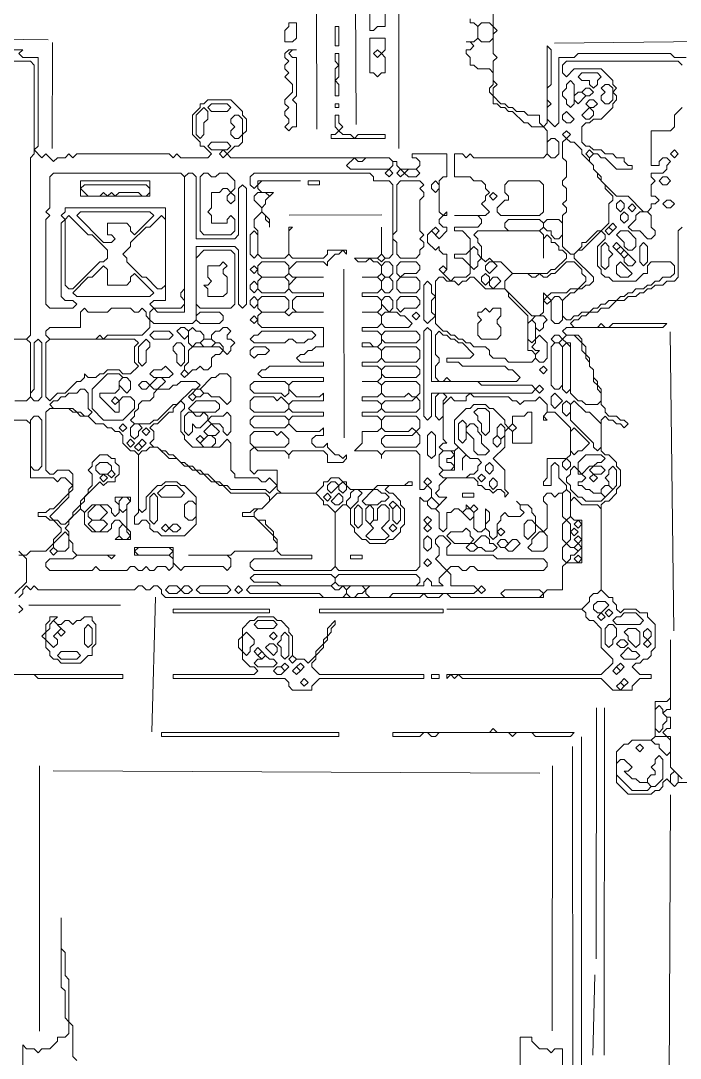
# Model space of a CAD drawing. Extents: x 10 to 1972, y 10 to 1392.
# Drawn here: x 878.5 to 1049.5, y 800.6 to 1069.5 of the extents above; entities that cross this region are included whole.
import ezdxf

# ---------------------------------------------------------------- set-up
doc = ezdxf.new("R2010")
doc.units = 0
for name, color, linetype, lineweight in [('TRACE_CURVE', 6, 'Continuous', 0), ('TRACE_STRAIGHT', 5, 'Continuous', 0), ('TRACE_TEXT_SYMBOL', 6, 'Continuous', 0)]:
    doc.layers.add(name, color=color, linetype=linetype, lineweight=lineweight)

msp = doc.modelspace()

# ---------------------------------------------------------------- linework, layer by layer
at = {"layer": 'TRACE_CURVE', "color": 6}
for points in [[(1051, 1060), (1048, 1060), (1047, 1061), (1023, 1061), (1022, 1060), (1018, 1060), (1018, 1043), (1017, 1042), (1015, 1044), (1015, 1047), (1016, 1048), (1015, 1049), (1015, 1052), (1016, 1053), (1016, 1062), (1015, 1063), (1015, 1043), (1014, 1042), (1013, 1043), (1013, 1045), (1010, 1045), (1009, 1046), (1007, 1046), (1006, 1047), (1005, 1047), (1004, 1048), (1003, 1048), (1001, 1050), (1001, 1052), (1002, 1053), (1001, 1054), (1001, 1059), (1002, 1060), (1001, 1061), (1001, 1066), (1002, 1067), (1001, 1068), (1001, 1072)], [(995, 1070), (995, 1069), (996, 1069), (997, 1068), (997, 1065), (996, 1064), (994, 1064)], [(994, 1064), (995, 1064), (996, 1063), (995, 1062), (994, 1062), (994, 1061), (995, 1060), (995, 1058), (996, 1058), (997, 1057), (1000, 1057), (1001, 1056), (1001, 1053), (1000, 1052), (1000, 1051), (1001, 1050), (1001, 1048), (1002, 1048), (1003, 1047), (1004, 1047), (1005, 1046), (1006, 1046), (1009, 1043), (1010, 1043), (1011, 1042), (1014, 1042), (1015, 1041), (1015, 1035), (1014, 1034), (996, 1034), (995, 1035), (994, 1034), (993, 1035), (991, 1035), (991, 1029), (995, 1029), (996, 1028), (998, 1028), (999, 1027), (999, 1026), (1000, 1025), (999, 1024), (999, 1023), (998, 1022), (1000, 1020), (999, 1019), (991, 1019), (997, 1019), (998, 1018), (998, 1017), (997, 1016), (991, 1016), (991, 1015), (993, 1015), (995, 1013), (995, 1010), (994, 1009), (991, 1009), (991, 1008), (993, 1008), (995, 1006), (995, 1004), (994, 1003), (991, 1003)], [(917, 1035), (893, 1035), (892, 1034), (891, 1035), (890, 1034), (888, 1034), (887, 1033), (885, 1035), (884, 1034), (882, 1036), (883, 1037), (883, 1060), (879, 1060), (878, 1061), (879, 1062), (855, 1062)], [(855, 1059), (881, 1059), (882, 1058), (882, 1035), (881, 1034), (881, 988), (880, 987), (868, 987)], [(1019, 1058), (1020, 1059), (1049, 1059), (1050, 1058)], [(1033, 1049), (1033, 1050), (1032, 1051), (1033, 1052), (1032, 1053), (1032, 1054), (1029, 1057), (1022, 1057), (1020, 1055), (1019, 1056), (1019, 1058)], [(991, 1003), (990, 1002), (988, 1004), (989, 1005), (989, 1009), (988, 1009), (987, 1010), (987, 1011), (986, 1010), (984, 1012), (984, 1014), (985, 1015), (987, 1013), (989, 1015), (989, 1016), (988, 1016), (987, 1017), (987, 1018), (988, 1019), (989, 1019), (989, 1020), (988, 1019), (987, 1020), (987, 1028), (988, 1029), (989, 1029), (989, 1035), (980, 1035), (980, 1034), (981, 1034), (982, 1033), (982, 1032), (981, 1031), (977, 1031), (976, 1032), (976, 1033), (975, 1033), (974, 1034), (933, 1034), (932, 1035), (934, 1037), (935, 1037), (936, 1038), (936, 1040), (937, 1041), (937, 1044), (936, 1045), (936, 1046), (933, 1049), (927, 1049), (926, 1048), (925, 1048), (925, 1047), (923, 1045), (923, 1040), (925, 1038), (925, 1037), (926, 1037), (928, 1035), (927, 1034), (920, 1034), (919, 1035), (918, 1034), (917, 1035)], [(1050, 1047), (1048, 1045), (1048, 1042), (1047, 1041), (1042, 1041), (1042, 1032), (1044, 1032), (1044, 1033), (1045, 1034), (1046, 1034), (1047, 1033), (1046, 1032), (1046, 1031), (1045, 1030), (1042, 1030), (1042, 1029), (1043, 1028), (1042, 1027), (1042, 1024), (1043, 1024), (1044, 1023), (1043, 1022), (1042, 1022), (1042, 1021), (1041, 1020), (1040, 1020), (1036, 1024), (1033, 1024), (1029, 1028), (1029, 1029), (1027, 1031), (1027, 1032), (1026, 1033), (1026, 1034), (1027, 1035), (1028, 1035), (1029, 1034), (1030, 1034), (1033, 1031), (1037, 1031), (1037, 1032), (1036, 1032), (1035, 1033), (1035, 1034), (1033, 1034), (1032, 1035), (1030, 1035), (1029, 1036), (1027, 1036), (1026, 1037), (1025, 1037), (1024, 1038), (1024, 1042), (1025, 1043), (1026, 1043), (1027, 1044), (1029, 1044), (1032, 1047), (1032, 1048), (1033, 1049)], [(938, 1029), (939, 1030), (969, 1030), (970, 1029), (970, 1028), (974, 1028), (975, 1027), (975, 1009), (974, 1008), (973, 1008), (972, 1009), (972, 1016), (972, 1009), (971, 1008), (965, 1008), (966, 1007), (968, 1007), (969, 1008), (970, 1007), (971, 1007), (972, 1006), (972, 1004), (971, 1003), (967, 1003), (971, 1003), (972, 1002), (972, 1000), (971, 999), (967, 999), (967, 998), (971, 998), (972, 997), (972, 995), (971, 994), (967, 994), (971, 994), (972, 993), (972, 991), (971, 990), (967, 990), (967, 989), (971, 989), (972, 988), (972, 986), (971, 985), (970, 985), (969, 986), (967, 986), (967, 985), (971, 985), (972, 984), (972, 982), (971, 981), (967, 981), (967, 980), (971, 980), (972, 979), (972, 977), (971, 976), (967, 976), (971, 976), (972, 975), (972, 973), (971, 972)], [(942, 1019), (942, 1018), (943, 1017), (943, 1016), (943, 1018), (941, 1020), (941, 1021), (942, 1022), (942, 1023), (944, 1025), (941, 1025), (940, 1026), (940, 1027), (941, 1028), (951, 1028), (940, 1028), (940, 1027), (939, 1026), (938, 1027), (938, 1029)], [(941, 977), (940, 978), (941, 979), (942, 979), (943, 980), (957, 980), (957, 981), (951, 981), (950, 982), (951, 983), (952, 983), (953, 984), (954, 984), (955, 985), (957, 985), (957, 990), (941, 990), (940, 991), (940, 993), (941, 994), (947, 994), (948, 993), (949, 994), (957, 994), (950, 994), (949, 995), (949, 997), (950, 998), (957, 998), (957, 999), (949, 999), (948, 1000), (948, 1001), (950, 1003), (957, 1003), (949, 1003), (948, 1004), (948, 1005), (950, 1007), (957, 1007), (958, 1006), (958, 1007), (960, 1009), (961, 1009), (962, 1010), (963, 1009), (963, 1010), (958, 1010), (958, 1009), (957, 1008), (949, 1008), (948, 1009), (948, 1015), (949, 1016), (948, 1016), (948, 1009), (947, 1008), (941, 1008), (940, 1009), (940, 1015), (939, 1016), (939, 1018), (941, 1020), (942, 1019)], [(1033, 997), (1035, 997), (1036, 998), (1038, 998), (1039, 999), (1040, 999), (1041, 1000), (1042, 1000), (1043, 1001), (1045, 1001), (1046, 1002), (1048, 1002), (1049, 1003), (1049, 1015), (1050, 1016)], [(1032, 919), (1032, 920), (1031, 920), (1029, 922), (1029, 944), (1030, 945), (1031, 945), (1033, 947), (1033, 948), (1034, 949), (1034, 953), (1033, 954), (1033, 955), (1031, 957), (1030, 957), (1029, 958), (1029, 966), (1030, 967), (1031, 966), (1032, 966), (1033, 965), (1034, 965), (1035, 964), (1036, 965), (1035, 966), (1034, 966), (1033, 967), (1031, 967), (1030, 968), (1030, 969), (1029, 970), (1029, 974), (1028, 975), (1028, 976), (1027, 977), (1027, 979), (1026, 980), (1026, 982), (1025, 983), (1025, 985), (1024, 986), (1024, 987), (1023, 988), (1020, 988), (1019, 989), (1020, 990), (1045, 990), (1046, 991), (1032, 991), (1031, 990), (1030, 990), (1029, 991), (1028, 990), (1022, 990), (1021, 991), (1022, 992), (1023, 992), (1024, 993), (1025, 993), (1026, 994), (1028, 994), (1029, 995), (1031, 995), (1033, 997)], [(852, 987), (880, 987), (881, 986), (881, 972), (880, 971), (877, 971)], [(970, 948), (964, 948), (963, 949), (963, 950), (962, 950), (961, 951), (959, 951), (958, 950), (957, 950), (957, 949), (955, 947), (946, 947), (945, 948), (945, 953), (940, 953), (939, 952), (938, 953), (938, 958), (939, 959), (940, 958), (947, 958), (948, 957), (948, 956), (948, 957), (949, 958), (957, 958), (958, 957), (958, 955), (962, 955), (963, 956), (963, 957), (962, 956), (961, 957), (960, 957), (958, 959), (958, 960), (957, 959), (955, 959), (954, 960), (954, 961), (955, 962), (957, 962), (957, 964), (956, 963), (950, 963), (948, 965), (948, 966), (949, 967), (957, 967), (957, 968), (949, 968), (948, 969), (948, 970), (949, 971), (957, 971), (957, 973), (956, 972), (950, 972), (948, 974), (948, 975), (949, 976), (957, 976), (957, 977), (941, 977)], [(971, 972), (967, 972), (967, 971), (971, 971), (972, 970), (972, 969), (971, 968), (967, 968), (967, 967), (971, 967), (972, 966), (972, 964), (971, 963), (967, 963), (967, 960), (965, 958), (971, 958), (972, 957), (972, 956), (972, 957), (973, 958), (981, 958), (982, 957), (982, 948), (983, 948), (984, 949), (985, 948), (985, 946), (984, 945), (983, 945), (982, 946), (982, 928), (981, 927), (961, 927), (960, 928), (960, 942), (962, 944), (963, 944), (964, 943), (964, 939), (965, 938), (965, 937), (967, 935), (968, 935), (969, 934), (973, 934), (974, 935), (975, 935), (977, 937), (977, 938), (978, 939), (978, 943), (977, 944), (977, 945), (975, 947), (974, 947), (973, 948), (974, 949), (980, 949), (980, 950), (979, 950), (978, 949), (971, 949), (970, 948)], [(995, 969), (994, 969), (991, 966), (991, 960), (992, 959), (991, 958), (988, 958), (987, 959), (988, 960), (989, 960), (988, 961), (988, 970), (990, 972), (991, 971), (994, 971), (994, 972)], [(994, 972), (995, 973), (996, 972), (1005, 972), (1006, 971), (1007, 971), (1008, 970), (1009, 971), (1012, 971), (1013, 972), (1015, 970), (1015, 968), (1014, 967), (1014, 966), (1015, 966), (1014, 967), (1015, 968), (1017, 968), (1021, 964), (1021, 957), (1020, 956), (1015, 956), (1015, 951), (1014, 950), (1014, 949), (1016, 949), (1016, 954), (1017, 955), (1018, 954), (1018, 951), (1020, 949), (1020, 948), (1019, 947), (1018, 947), (1017, 946), (1016, 947), (1015, 947), (1014, 946), (1014, 945), (1015, 944), (1015, 938), (1014, 937), (1012, 939), (1012, 941), (1011, 942), (1011, 943), (1010, 944), (1008, 944), (1007, 945), (1008, 944), (1008, 943), (1009, 942), (1008, 941), (1005, 941), (1004, 942), (1003, 941), (1003, 940), (1002, 939), (1002, 936), (1001, 935), (1000, 936), (1000, 937), (999, 938), (999, 939)], [(885, 968), (886, 969), (891, 969), (892, 968), (893, 968), (894, 967), (896, 967), (898, 965), (900, 965), (901, 964), (902, 964), (903, 963), (904, 963), (905, 962), (905, 960), (907, 958), (908, 958), (909, 957), (909, 942), (908, 941), (908, 939), (909, 939), (910, 940), (911, 940), (912, 939), (912, 938), (913, 937), (914, 937), (915, 936), (921, 936), (924, 939), (924, 946), (921, 949), (920, 949), (919, 950), (916, 950), (915, 949), (914, 949), (911, 946), (911, 943), (910, 942), (909, 943), (909, 957), (910, 958), (911, 958), (912, 959), (914, 959), (917, 956), (919, 956), (921, 954), (922, 954), (923, 953), (924, 953), (925, 952), (926, 952), (928, 950), (929, 950), (930, 949), (931, 949), (933, 947), (942, 947), (943, 946), (943, 945), (941, 943)], [(999, 939), (1000, 940), (1000, 942), (999, 943), (999, 938), (998, 937), (997, 937), (996, 938), (996, 942), (997, 943), (996, 944), (995, 943), (994, 944), (994, 943), (993, 942), (992, 943), (991, 943), (990, 942), (989, 942), (989, 938), (988, 937), (987, 938), (987, 942), (986, 943), (989, 946), (987, 946), (986, 947), (987, 948), (987, 949), (989, 951), (996, 951), (997, 950), (997, 949), (998, 949), (999, 948), (1000, 948), (1001, 947), (1002, 948), (1003, 948), (1004, 947), (1004, 946), (1005, 947), (1004, 948), (1004, 953), (1001, 956), (1004, 959), (1004, 963), (1005, 964), (1006, 963), (1006, 960), (1011, 960), (1011, 968), (1010, 968), (1009, 967), (1006, 967), (1006, 965), (1005, 964), (1004, 965), (1004, 966), (1001, 969), (1000, 969), (999, 970), (996, 970), (995, 969)], [(876, 966), (880, 966), (881, 965), (881, 951), (887, 951), (888, 950), (889, 951), (890, 951), (892, 949), (891, 948), (891, 947), (887, 943), (886, 943), (885, 942), (883, 942), (883, 941), (885, 941), (886, 940), (887, 940), (889, 938), (889, 937), (887, 935), (887, 934), (885, 932), (881, 932), (880, 931), (879, 931), (878, 932)], [(887, 952), (886, 952), (885, 953), (885, 968)], [(901, 937), (902, 938), (902, 939), (903, 940), (904, 940), (905, 939), (904, 938), (904, 936), (903, 935), (907, 935), (907, 937), (906, 938), (906, 944), (907, 945), (907, 946), (903, 946), (903, 945), (904, 944), (904, 942), (903, 941), (902, 942), (902, 943), (901, 944), (897, 944), (895, 942), (894, 943), (894, 944), (895, 945), (895, 946), (899, 950), (900, 949), (901, 950), (903, 950), (903, 951), (904, 952), (904, 954), (903, 955), (903, 956), (902, 956), (901, 957), (899, 957), (897, 955), (897, 954), (896, 953), (897, 952), (897, 949), (896, 948), (896, 947), (894, 945), (894, 944), (892, 942), (892, 941), (890, 939), (889, 939), (888, 940), (887, 940), (886, 941), (891, 946), (891, 947), (892, 948), (892, 952), (891, 953), (888, 953), (887, 952)], [(1014, 920), (1014, 921), (1015, 922), (1019, 922), (1019, 928), (1020, 929), (1024, 929), (1024, 940), (1022, 940), (1021, 941), (1021, 945), (1022, 946), (1024, 944), (1028, 944), (1029, 943), (1029, 922), (1028, 921), (1027, 921), (1026, 920), (1026, 919), (1024, 917), (989, 917), (1024, 917), (1025, 916), (1025, 915), (1026, 914), (1027, 914), (1029, 912), (1029, 907), (1032, 904), (1032, 903), (1029, 900), (989, 900), (989, 899), (990, 900), (991, 899), (992, 900), (993, 899), (1029, 899), (1032, 896), (1037, 896), (1037, 897), (1039, 899), (1042, 899), (1042, 900), (1039, 900), (1037, 902), (1038, 903), (1039, 903), (1040, 904), (1041, 904), (1042, 905), (1042, 906), (1043, 907), (1043, 913), (1041, 915), (1041, 916), (1039, 916), (1038, 917), (1035, 917), (1034, 916), (1033, 917), (1033, 918), (1032, 919)], [(941, 943), (939, 943), (938, 942), (936, 942), (936, 941), (939, 941), (944, 936), (944, 935), (945, 934), (945, 933), (944, 932), (934, 932), (933, 931), (922, 931), (932, 931), (933, 930), (933, 928), (932, 927), (931, 928), (921, 928), (920, 927), (918, 929), (918, 933), (908, 933), (908, 931), (917, 931), (918, 930), (918, 928), (917, 927), (916, 928), (914, 928), (913, 927), (912, 927), (911, 928), (910, 927), (909, 927), (908, 928), (907, 928), (906, 927), (899, 927), (898, 928), (897, 927), (886, 927), (885, 928), (885, 929), (886, 930), (892, 930), (893, 931), (901, 931), (902, 930), (903, 931), (893, 931), (892, 932), (892, 934), (891, 935), (891, 937), (890, 938), (891, 939), (891, 940), (894, 943), (895, 942), (895, 939), (897, 937), (901, 937)], [(878, 931), (879, 931), (880, 930), (880, 924), (877, 921)], [(878, 920), (879, 921), (879, 922), (880, 923), (881, 922), (882, 923), (883, 922), (908, 922), (909, 923), (910, 923), (911, 922), (912, 922), (913, 923), (914, 923), (915, 922), (915, 921), (916, 920), (982, 920), (983, 921), (984, 920), (987, 920), (988, 921), (989, 921), (990, 920), (1014, 920)], [(878, 916), (879, 917), (878, 918)], [(1050, 873), (1047, 876), (1047, 884), (1046, 884), (1045, 885), (1046, 886), (1047, 886), (1047, 889), (1046, 889), (1045, 890), (1046, 891), (1047, 891), (1047, 909), (1047, 894), (1046, 893), (1043, 893), (1043, 884), (1042, 883), (1037, 883), (1036, 882), (1035, 882), (1033, 880), (1033, 872), (1036, 869), (1042, 869), (1043, 870), (1044, 870), (1045, 871), (1045, 872), (1046, 873), (1048, 871), (1049, 872), (1059, 872)], [(870, 900), (882, 900), (883, 899), (905, 899), (905, 900), (876, 900)], [(889, 837), (889, 819), (890, 818), (890, 811), (891, 810), (891, 807), (890, 806), (888, 806), (888, 805), (886, 803), (884, 803), (883, 802), (882, 803), (880, 803), (879, 804), (879, 795)], [(893, 800), (892, 801), (892, 809), (891, 810), (891, 821), (890, 822), (890, 828), (889, 829), (889, 837)]]:
    msp.add_lwpolyline(points, dxfattribs=at)
for points in [[(997, 1068), (998, 1069), (1000, 1069), (1001, 1068), (1001, 1065), (1000, 1064), (998, 1064), (997, 1065)], [(1023, 1055), (1024, 1056), (1028, 1056), (1029, 1055), (1028, 1054), (1028, 1053), (1027, 1052), (1026, 1053), (1026, 1054), (1024, 1054)], [(1020, 1053), (1021, 1054), (1022, 1053), (1022, 1048), (1021, 1047), (1020, 1048), (1020, 1049), (1019, 1050), (1019, 1051), (1020, 1052)], [(1024, 1051), (1025, 1052), (1026, 1052), (1027, 1051), (1026, 1050), (1025, 1050)], [(1029, 1052), (1030, 1053), (1031, 1053), (1032, 1052), (1032, 1049), (1031, 1048), (1030, 1048), (1029, 1049), (1029, 1050), (1030, 1051)], [(1022, 1050), (1023, 1051), (1024, 1051), (1025, 1050), (1023, 1048), (1022, 1049)], [(1025, 1048), (1026, 1049), (1027, 1049), (1028, 1048), (1027, 1047), (1026, 1047)], [(926, 1047), (927, 1046), (927, 1044), (926, 1043), (926, 1040), (925, 1039), (924, 1040), (924, 1045)], [(927, 1047), (928, 1048), (932, 1048), (933, 1047), (932, 1046), (928, 1046)], [(1026, 1047), (1027, 1046), (1027, 1045), (1026, 1044), (1025, 1044), (1024, 1045)], [(933, 1044), (934, 1045), (935, 1045), (936, 1044), (936, 1040), (935, 1039), (934, 1039), (933, 1040), (933, 1041), (934, 1042), (933, 1043)], [(1019, 1045), (1020, 1046), (1022, 1044), (1021, 1043), (1020, 1043), (1019, 1044)], [(1019, 1040), (1020, 1041), (1021, 1040), (1020, 1039)], [(1015, 1038), (1016, 1039), (1017, 1039), (1018, 1038), (1018, 1035), (1017, 1034), (1016, 1034), (1015, 1035)], [(1019, 1038), (1020, 1039), (1021, 1038), (1022, 1038), (1024, 1036), (1024, 1035), (1027, 1032), (1027, 1031), (1028, 1030), (1028, 1029), (1030, 1027), (1030, 1026), (1032, 1024), (1032, 1023), (1031, 1022), (1031, 1017), (1029, 1015), (1028, 1015), (1025, 1012), (1024, 1012), (1024, 1011), (1022, 1009), (1021, 1009), (1019, 1011), (1019, 1019), (1020, 1020), (1020, 1021), (1019, 1022), (1020, 1023), (1020, 1026), (1019, 1027), (1019, 1028), (1020, 1029), (1020, 1033), (1019, 1034)], [(927, 1037), (928, 1038), (932, 1038), (933, 1037), (932, 1036), (928, 1036)], [(930, 1035), (931, 1036), (932, 1035), (931, 1034)], [(1025, 1035), (1026, 1036), (1027, 1035), (1026, 1034)], [(1047, 1035), (1048, 1036), (1049, 1035), (1048, 1034)], [(965, 1034), (966, 1033), (967, 1033), (968, 1034), (974, 1034), (975, 1033), (975, 1032), (974, 1031), (964, 1031), (963, 1032)], [(973, 1030), (974, 1031), (975, 1030), (974, 1029)], [(976, 1030), (977, 1031), (978, 1030), (977, 1029)], [(978, 1030), (979, 1031), (981, 1031), (982, 1030), (981, 1029), (979, 1029)], [(886, 1029), (887, 1030), (920, 1030), (921, 1029), (921, 1000), (920, 999), (920, 998), (921, 997), (921, 996), (920, 995), (913, 995), (912, 996), (913, 997), (916, 997), (916, 1021), (890, 1021), (890, 1020), (889, 1019), (890, 1018), (889, 1017), (889, 998), (890, 997), (892, 997), (893, 996), (892, 995), (886, 995), (885, 996), (885, 1018), (886, 1019), (885, 1020), (886, 1021)], [(921, 1029), (922, 1030), (923, 1030), (924, 1029), (924, 1013), (934, 1013), (935, 1014), (935, 1026), (936, 1027), (937, 1026), (937, 996), (936, 995), (935, 996), (935, 1010), (934, 1011), (924, 1011), (924, 992), (923, 991), (913, 991), (912, 992), (912, 994), (913, 995), (914, 994), (921, 994)], [(925, 1029), (926, 1030), (927, 1030), (928, 1029), (929, 1029), (930, 1030), (932, 1030), (934, 1028), (934, 1026), (933, 1025), (932, 1026), (931, 1026), (930, 1025), (928, 1025), (928, 1021), (927, 1020), (928, 1019), (928, 1017), (932, 1017), (932, 1018), (933, 1019), (934, 1018), (934, 1015), (933, 1014), (926, 1014), (925, 1015)], [(976, 1027), (977, 1028), (982, 1028), (983, 1027), (982, 1026), (983, 1025), (983, 1024), (982, 1023), (982, 1015), (983, 1014), (982, 1013), (983, 1012), (983, 1011), (982, 1010), (982, 1009), (981, 1008), (977, 1008), (976, 1009), (976, 1012), (975, 1013), (975, 1014), (976, 1015)], [(985, 1027), (986, 1028), (987, 1027), (987, 1026), (986, 1025), (985, 1026)], [(1004, 1027), (1005, 1028), (1013, 1028), (1014, 1027), (1014, 1020), (1013, 1019), (1003, 1019), (1002, 1020), (1002, 1021), (1004, 1023), (1005, 1023), (1005, 1024), (1004, 1025)], [(1044, 1028), (1045, 1029), (1046, 1029), (1047, 1028), (1046, 1027), (1045, 1027)], [(932, 1024), (933, 1025), (934, 1024), (934, 1023), (933, 1022), (932, 1023)], [(939, 1024), (940, 1025), (942, 1025), (943, 1024), (942, 1023), (942, 1022), (941, 1021), (939, 1023)], [(1000, 1024), (1001, 1025), (1002, 1024), (1001, 1023)], [(1033, 1022), (1034, 1023), (1035, 1022), (1035, 1021), (1034, 1020), (1033, 1021)], [(1036, 1021), (1037, 1022), (1038, 1021), (1037, 1020)], [(1045, 1022), (1046, 1023), (1047, 1023), (1048, 1022), (1047, 1021), (1046, 1021)], [(893, 1019), (894, 1020), (912, 1020), (913, 1019), (908, 1014), (907, 1015), (907, 1016), (906, 1017), (901, 1017), (901, 1014), (902, 1014), (903, 1013), (902, 1012), (900, 1012)], [(1034, 1019), (1035, 1020), (1036, 1019), (1036, 1018), (1035, 1017), (1034, 1018)], [(1038, 1019), (1039, 1020), (1041, 1020), (1042, 1019), (1042, 1016), (1043, 1015), (1043, 1014), (1042, 1013), (1041, 1013), (1039, 1015), (1037, 1015), (1036, 1016), (1038, 1018)], [(890, 1018), (891, 1019), (896, 1014), (897, 1014), (901, 1010), (901, 1008), (900, 1007), (899, 1007), (892, 1000), (891, 1000), (890, 1001)], [(915, 1019), (916, 1018), (916, 1001), (915, 1000), (914, 1000), (911, 1003), (910, 1003), (906, 1007), (906, 1008), (905, 1009), (907, 1011), (907, 1012), (911, 1016), (912, 1016)], [(1004, 1017), (1005, 1018), (1013, 1018), (1014, 1017), (1014, 1016), (1013, 1015), (1005, 1015), (1004, 1016)], [(1014, 1017), (1015, 1018), (1018, 1018), (1019, 1017), (1019, 1014), (1018, 1013), (1017, 1013), (1016, 1014), (1016, 1015), (1015, 1015), (1014, 1016)], [(1031, 1016), (1032, 1017), (1033, 1016), (1032, 1015)], [(938, 1014), (939, 1015), (940, 1014), (940, 1009), (939, 1008), (938, 1009)], [(985, 1015), (986, 1016), (987, 1015), (986, 1014)], [(996, 1014), (997, 1015), (1013, 1015), (1014, 1014), (1014, 1008), (1014, 1013), (1015, 1014), (1016, 1013), (1016, 1012), (1017, 1012), (1018, 1011), (1018, 1010), (1019, 1010), (1020, 1009), (1020, 1008), (1017, 1005), (1016, 1005), (1015, 1004), (1006, 1004), (1003, 1007), (1001, 1007), (1000, 1008), (999, 1007), (998, 1008), (998, 1011), (997, 1012), (997, 1013)], [(1029, 1015), (1030, 1014), (1030, 1013), (1028, 1011), (1028, 1006), (1029, 1005), (1029, 1004), (1030, 1003), (1031, 1003), (1032, 1002), (1038, 1002), (1040, 1004), (1041, 1004), (1041, 1006), (1042, 1007), (1047, 1007), (1048, 1006), (1048, 1004), (1047, 1003), (1045, 1003), (1044, 1002), (1043, 1002), (1042, 1001), (1041, 1001), (1040, 1000), (1038, 1000), (1037, 999), (1036, 999), (1035, 998), (1034, 998), (1033, 997), (1031, 997), (1030, 996), (1029, 996), (1028, 995), (1027, 995), (1026, 994), (1024, 994), (1023, 993), (1022, 993), (1021, 992), (1020, 992), (1019, 993), (1019, 997), (1021, 999), (1022, 999), (1023, 1000), (1024, 1000), (1025, 1001), (1026, 1001), (1027, 1002), (1027, 1003), (1022, 1008), (1022, 1009), (1023, 1010), (1024, 1010)], [(1030, 1015), (1031, 1016), (1032, 1015), (1031, 1014)], [(1033, 1014), (1034, 1015), (1036, 1015), (1038, 1013), (1038, 1011), (1037, 1010), (1036, 1010), (1035, 1011), (1035, 1012)], [(1029, 1011), (1030, 1012), (1031, 1011), (1031, 1010), (1032, 1009), (1031, 1008), (1031, 1006), (1030, 1005), (1029, 1006)], [(1032, 1011), (1033, 1012), (1034, 1011), (1033, 1010)], [(1039, 1011), (1040, 1012), (1041, 1011), (1041, 1007), (1040, 1006), (1039, 1007)], [(926, 1010), (933, 1010), (934, 1009), (934, 996), (933, 995), (925, 995), (924, 996), (924, 1008)], [(971, 1008), (972, 1009), (973, 1008), (972, 1007)], [(995, 1010), (996, 1011), (997, 1010), (997, 1009), (998, 1008), (997, 1007), (997, 1006), (996, 1005), (995, 1006)], [(1033, 1010), (1034, 1011), (1035, 1010), (1034, 1009)], [(1034, 1009), (1035, 1010), (1036, 1009), (1035, 1008)], [(1035, 1008), (1036, 1009), (1038, 1007), (1037, 1006), (1036, 1006), (1035, 1007)], [(900, 1006), (901, 1005), (901, 1001), (906, 1001), (907, 1002), (907, 1003), (908, 1004), (913, 999), (912, 998), (893, 998), (892, 999), (896, 1003), (897, 1003)], [(938, 1005), (939, 1006), (940, 1005), (939, 1004)], [(940, 1006), (941, 1007), (947, 1007), (948, 1006), (948, 1004), (947, 1003), (941, 1003), (940, 1004)], [(972, 1006), (973, 1007), (974, 1007), (975, 1006), (975, 1004), (974, 1003), (973, 1003), (972, 1004)], [(976, 1006), (977, 1007), (981, 1007), (982, 1006), (982, 1005), (981, 1004), (978, 1004), (977, 1003), (976, 1004)], [(987, 1005), (988, 1006), (989, 1005), (988, 1004)], [(999, 1006), (1000, 1007), (1001, 1007), (1002, 1006), (1000, 1004), (999, 1005)], [(1020, 1007), (1022, 1007), (1024, 1005), (1024, 1004), (1025, 1003), (1025, 1002), (1023, 1000), (1021, 1000), (1020, 999), (1016, 999), (1015, 998), (1014, 999), (1014, 994), (1013, 993), (1011, 993), (1004, 1000), (1004, 1002), (1006, 1004), (1010, 1004), (1011, 1003), (1012, 1003), (1013, 1004), (1014, 1003), (1015, 1003), (1016, 1004), (1017, 1004)], [(1033, 1006), (1034, 1007), (1037, 1004), (1036, 1003), (1034, 1003), (1033, 1004)], [(998, 1003), (999, 1004), (1000, 1003), (1000, 1002), (999, 1001), (998, 1002)], [(938, 1001), (939, 1002), (940, 1001), (940, 1000), (939, 999), (938, 1000)], [(940, 1002), (941, 1003), (947, 1003), (948, 1002), (948, 1000), (947, 999), (941, 999), (940, 1000)], [(972, 1002), (973, 1003), (974, 1003), (975, 1002), (975, 1000), (974, 999), (973, 999), (972, 1000)], [(976, 1002), (977, 1003), (981, 1003), (982, 1002), (982, 1000), (981, 999), (977, 999), (976, 1000)], [(983, 1001), (984, 1002), (985, 1001), (985, 999), (986, 998), (985, 997), (985, 994), (986, 993), (984, 991), (983, 992)], [(986, 1002), (987, 1003), (988, 1003), (989, 1002), (991, 1002), (992, 1001), (993, 1002), (994, 1002), (995, 1003), (996, 1003), (999, 1000), (1004, 1000), (1005, 999), (1005, 998), (1010, 993), (1010, 984), (1011, 984), (1012, 983), (1012, 982), (1011, 981), (1005, 981), (1004, 982), (1001, 982), (1000, 983), (1000, 984), (999, 985), (996, 985), (995, 986), (994, 986), (993, 987), (992, 987), (991, 988), (990, 988), (989, 989), (988, 989), (986, 991)], [(1000, 1002), (1001, 1003), (1002, 1003), (1003, 1002), (1001, 1000), (1000, 1001)], [(938, 997), (939, 998), (940, 997), (940, 996), (939, 995), (938, 996)], [(940, 997), (941, 998), (947, 998), (948, 997), (948, 995), (947, 994), (941, 994), (940, 995)], [(972, 997), (973, 998), (974, 998), (975, 997), (975, 995), (974, 994), (972, 996)], [(976, 997), (977, 998), (981, 998), (982, 997), (982, 996), (981, 995), (978, 995), (977, 994), (976, 995)], [(1014, 997), (1015, 998), (1016, 997), (1015, 996)], [(1016, 997), (1017, 998), (1018, 998), (1019, 997), (1019, 992), (1018, 991), (1017, 991), (1016, 992)], [(894, 994), (895, 995), (896, 994), (901, 994), (902, 995), (907, 995), (908, 994), (909, 994), (910, 995), (911, 994), (911, 993), (912, 992), (912, 990), (910, 988), (901, 988), (900, 987), (899, 988), (898, 987), (886, 987), (885, 988), (885, 989), (886, 990), (894, 990)], [(924, 993), (925, 994), (930, 994), (931, 993), (931, 992), (930, 991), (925, 991), (924, 992)], [(938, 992), (939, 993), (940, 992), (939, 991)], [(972, 993), (973, 994), (976, 994), (977, 993), (978, 993), (980, 991), (979, 990), (973, 990), (972, 991)], [(980, 993), (981, 994), (982, 993), (981, 992)], [(1011, 992), (1012, 993), (1014, 993), (1015, 992), (1014, 991), (1014, 990), (1013, 989), (1012, 990), (1012, 991)], [(919, 989), (920, 990), (921, 990), (922, 989), (922, 988), (921, 987)], [(922, 989), (923, 990), (924, 989), (925, 989), (926, 988), (926, 987), (925, 986), (924, 986), (923, 985), (922, 986)], [(930, 989), (931, 990), (932, 990), (933, 989), (932, 988), (932, 987), (933, 987), (934, 986), (933, 985), (933, 984), (932, 983), (931, 984), (931, 985), (930, 986), (929, 986), (928, 987), (928, 988), (929, 989)], [(983, 989), (984, 990), (985, 989), (985, 976), (997, 976), (998, 975), (1011, 975), (1012, 974), (1011, 973), (985, 973), (985, 967), (984, 966), (983, 967)], [(1010, 991), (1011, 992), (1012, 991), (1012, 987), (1011, 986), (1010, 987)], [(912, 988), (913, 989), (917, 989), (918, 988), (917, 987), (913, 987)], [(940, 988), (941, 989), (954, 989), (955, 988), (954, 987), (953, 987), (952, 986), (950, 986), (949, 987), (948, 987), (947, 986), (939, 986), (938, 987), (939, 988)], [(972, 988), (973, 989), (981, 989), (982, 988), (982, 987), (981, 986), (973, 986), (972, 987)], [(986, 988), (987, 989), (988, 988), (989, 988), (990, 987), (991, 987), (992, 986), (993, 986), (996, 983), (995, 982), (989, 982), (989, 981), (992, 981), (993, 980), (1004, 980), (1005, 979), (1006, 979), (1008, 977), (1007, 976), (990, 976), (989, 977), (988, 976), (987, 976), (986, 977), (986, 980), (987, 981), (987, 982), (986, 983)], [(1012, 987), (1013, 988), (1015, 986), (1015, 982), (1014, 981), (1013, 981), (1012, 982), (1012, 983), (1013, 984), (1012, 984), (1011, 985), (1012, 986)], [(1016, 987), (1017, 988), (1018, 988), (1019, 987), (1018, 986), (1017, 986)], [(1019, 987), (1020, 988), (1022, 988), (1024, 986), (1024, 984), (1025, 983), (1025, 982), (1026, 981), (1026, 980), (1027, 979), (1027, 976), (1028, 975), (1028, 974), (1029, 973), (1029, 971), (1028, 970), (1025, 970), (1024, 971), (1023, 971), (1021, 973), (1021, 986), (1020, 986)], [(882, 986), (883, 987), (884, 986), (884, 972), (883, 971), (882, 971), (881, 972), (881, 973), (882, 974)], [(885, 986), (886, 987), (908, 987), (909, 986), (908, 985), (908, 981), (909, 980), (907, 978), (905, 978), (904, 979), (901, 979), (900, 978), (899, 978), (898, 977), (896, 977), (895, 978), (895, 977), (894, 976), (893, 976), (890, 973), (888, 973), (886, 971), (885, 972)], [(911, 987), (912, 986), (912, 985), (911, 984), (911, 981), (910, 980), (909, 981), (909, 985)], [(918, 985), (919, 986), (920, 986), (921, 985), (921, 981), (920, 980), (919, 981), (919, 983), (918, 984)], [(922, 984), (923, 985), (930, 985), (931, 984), (930, 983), (929, 983), (928, 982), (928, 980), (927, 979), (926, 979), (925, 980), (924, 979), (923, 979), (922, 978), (921, 979), (921, 980), (922, 981)], [(925, 986), (926, 987), (928, 987), (929, 986), (928, 985), (926, 985)], [(938, 984), (939, 985), (942, 985), (943, 984), (942, 983), (940, 983), (939, 982), (938, 983)], [(972, 984), (973, 985), (981, 985), (982, 984), (982, 982), (981, 981), (973, 981), (972, 982)], [(1016, 985), (1017, 986), (1018, 986), (1019, 985), (1019, 975), (1018, 974), (1017, 974), (1016, 975)], [(1019, 985), (1020, 986), (1021, 985), (1021, 974), (1020, 973), (1019, 974)], [(915, 979), (916, 980), (918, 978), (917, 977), (913, 977), (912, 978), (913, 979)], [(920, 978), (921, 979), (922, 978), (921, 977)], [(972, 979), (973, 980), (981, 980), (982, 979), (982, 978), (981, 977), (973, 977), (972, 978)], [(1013, 979), (1014, 980), (1015, 979), (1014, 978)], [(901, 978), (904, 978), (905, 977), (904, 976), (904, 974), (903, 973), (899, 973), (899, 972), (903, 968), (904, 968), (904, 971), (905, 972), (907, 972), (908, 971), (908, 969), (905, 966), (900, 966), (897, 969), (897, 974)], [(904, 976), (905, 977), (906, 977), (907, 976), (907, 974), (906, 973), (904, 975)], [(914, 977), (915, 977), (916, 976), (914, 974), (913, 974), (912, 975)], [(929, 977), (930, 978), (932, 978), (933, 977), (933, 971), (932, 970), (930, 972), (928, 972), (927, 973), (926, 973), (925, 974), (928, 977)], [(893, 973), (894, 974), (895, 974), (896, 973), (896, 969), (897, 968), (896, 967), (895, 967), (894, 968), (893, 968), (892, 969), (887, 969), (886, 970), (887, 971), (888, 971), (889, 972), (890, 972), (891, 973)], [(919, 975), (920, 976), (924, 976), (925, 975), (924, 974), (923, 974), (919, 970), (918, 970), (914, 966), (913, 966), (912, 965), (908, 965), (907, 966), (908, 967), (908, 968), (909, 969), (909, 970), (910, 971), (912, 971), (913, 972), (913, 973), (914, 974), (917, 974), (918, 975)], [(909, 975), (910, 976), (911, 976), (912, 975), (911, 974), (910, 974)], [(923, 973), (924, 974), (925, 974), (926, 973), (925, 972), (924, 972)], [(938, 975), (939, 976), (947, 976), (948, 975), (948, 973), (947, 972), (946, 973), (939, 973), (938, 974)], [(972, 975), (973, 976), (981, 976), (982, 975), (982, 973), (981, 972), (980, 972), (979, 973), (978, 972), (973, 972), (972, 973)], [(1012, 974), (1013, 975), (1014, 974), (1013, 973)], [(902, 971), (903, 972), (904, 971), (903, 970)], [(920, 971), (921, 970), (921, 969), (920, 968), (920, 963), (921, 962), (921, 961), (923, 959), (930, 959), (932, 961), (933, 960), (933, 953), (934, 952), (934, 951), (940, 951), (941, 950), (942, 950), (943, 951), (945, 949), (943, 947), (942, 948), (933, 948), (932, 949), (931, 949), (930, 950), (929, 950), (927, 952), (926, 952), (925, 953), (924, 953), (923, 954), (922, 954), (921, 955), (920, 955), (918, 957), (917, 957), (916, 958), (915, 958), (914, 959), (913, 959), (912, 960), (913, 961), (913, 963), (912, 964), (913, 965), (914, 965), (917, 968), (918, 968), (918, 969)], [(922, 972), (923, 973), (924, 972), (923, 971)], [(924, 971), (929, 971), (930, 970), (930, 969), (929, 968), (923, 968), (922, 969)], [(938, 971), (939, 972), (944, 972), (945, 971), (946, 972), (948, 970), (948, 969), (947, 968), (939, 968), (938, 969)], [(980, 971), (981, 972), (982, 971), (982, 969), (981, 968), (973, 968), (972, 969), (972, 970), (973, 971)], [(986, 972), (987, 973), (988, 973), (989, 972), (988, 971), (988, 967), (987, 966), (986, 967)], [(1016, 972), (1017, 973), (1019, 971), (1017, 969), (1016, 970)], [(1019, 970), (1020, 971), (1021, 970), (1021, 968), (1020, 967), (1019, 968)], [(1021, 970), (1022, 971), (1025, 968), (1026, 968), (1029, 965), (1029, 959), (1028, 958), (1027, 959), (1027, 960), (1021, 966)], [(996, 968), (997, 969), (999, 969), (1000, 968), (1000, 963), (999, 962), (998, 963), (998, 965), (997, 966), (997, 967)], [(881, 966), (882, 967), (883, 967), (884, 966), (884, 954), (883, 953), (882, 953), (881, 954)], [(921, 967), (922, 968), (923, 968), (924, 967), (925, 967), (926, 968), (927, 967), (927, 966), (925, 964), (924, 964), (923, 965), (923, 963), (922, 962), (921, 963)], [(931, 967), (932, 968), (933, 967), (933, 963), (932, 962), (931, 963), (931, 964), (930, 965), (928, 965), (927, 966), (928, 967)], [(938, 966), (939, 967), (947, 967), (948, 966), (948, 965), (947, 964), (939, 964), (938, 965)], [(972, 966), (973, 967), (981, 967), (982, 966), (982, 964), (981, 963), (980, 964), (979, 963), (973, 963), (972, 964)], [(992, 965), (993, 966), (994, 965), (994, 961), (993, 960), (992, 961)], [(904, 964), (905, 965), (906, 964), (905, 963)], [(907, 964), (908, 965), (909, 965), (910, 964), (909, 963), (909, 962), (908, 961), (907, 962)], [(910, 963), (911, 964), (912, 963), (911, 962)], [(928, 965), (930, 963), (929, 962), (927, 962), (926, 963)], [(938, 962), (939, 963), (944, 963), (945, 962), (946, 963), (948, 961), (948, 960), (947, 959), (939, 959), (938, 960)], [(980, 962), (981, 963), (982, 962), (982, 960), (981, 959), (973, 959), (972, 960), (972, 961), (973, 962)], [(984, 962), (985, 963), (986, 962), (986, 957), (985, 956), (984, 957)], [(994, 964), (995, 965), (996, 965), (997, 964), (997, 963), (998, 962), (998, 960), (1000, 958), (999, 957), (997, 957), (996, 958), (996, 961), (994, 963)], [(1002, 964), (1003, 965), (1004, 964), (1004, 962), (1003, 961), (1002, 962)], [(1005, 964), (1006, 965), (1007, 964), (1006, 963)], [(1021, 963), (1022, 964), (1026, 960), (1024, 958), (1023, 958), (1022, 957), (1021, 958)], [(906, 960), (907, 961), (908, 960), (907, 959)], [(909, 960), (910, 961), (911, 960), (910, 959)], [(924, 961), (925, 962), (926, 961), (925, 960)], [(927, 962), (928, 962), (929, 961), (929, 960), (928, 959), (926, 959), (925, 960)], [(1001, 961), (1002, 962), (1003, 961), (1003, 960), (1002, 959), (1001, 960)], [(908, 959), (909, 960), (910, 959), (909, 958)], [(991, 958), (992, 959), (994, 957), (993, 956), (993, 953), (993, 956), (994, 957), (995, 956), (997, 956), (998, 955), (997, 954), (997, 953), (996, 952), (995, 952), (994, 951), (988, 951), (987, 952), (988, 953), (991, 953)], [(987, 957), (988, 958), (990, 958), (991, 957), (990, 956), (989, 956), (989, 955), (990, 955), (991, 954), (990, 953), (988, 953), (987, 954)], [(898, 954), (899, 955), (901, 955), (902, 954), (902, 953), (901, 952), (899, 952), (898, 953)], [(999, 954), (1000, 955), (1001, 954), (1001, 953), (1000, 952), (999, 953)], [(1019, 955), (1020, 956), (1021, 955), (1021, 954), (1020, 953), (1019, 954)], [(1025, 957), (1029, 957), (1030, 956), (1029, 955), (1028, 955), (1027, 954), (1026, 954), (1024, 952), (1023, 953), (1023, 955)], [(901, 952), (902, 953), (903, 952), (902, 951)], [(1021, 953), (1022, 954), (1023, 953), (1023, 952), (1024, 952), (1025, 951), (1024, 950), (1023, 950), (1023, 949), (1024, 949), (1025, 948), (1026, 948), (1027, 947), (1029, 947), (1030, 946), (1029, 945), (1025, 945), (1024, 946), (1023, 946), (1021, 948), (1021, 949), (1020, 950), (1020, 951), (1021, 952)], [(1026, 953), (1027, 954), (1029, 954), (1030, 953), (1029, 952), (1027, 952)], [(1031, 953), (1032, 954), (1033, 953), (1033, 949), (1032, 948), (1031, 949), (1031, 950), (1030, 951), (1031, 952)], [(899, 951), (900, 952), (901, 951), (900, 950)], [(958, 949), (959, 950), (960, 950), (961, 949), (959, 947), (958, 948)], [(961, 949), (962, 950), (963, 949), (963, 948), (962, 947), (961, 948)], [(983, 950), (984, 951), (985, 950), (984, 949)], [(997, 951), (998, 952), (999, 951), (998, 950)], [(1000, 950), (1001, 951), (1002, 950), (1002, 949), (1001, 948), (1000, 949)], [(1026, 951), (1027, 952), (1028, 951), (1027, 950)], [(912, 946), (913, 947), (914, 946), (914, 940), (913, 939), (912, 940)], [(916, 949), (919, 949), (921, 947), (920, 946), (915, 946), (914, 947)], [(945, 947), (955, 947), (957, 945), (957, 944), (958, 944), (960, 942), (960, 928), (959, 927), (939, 927), (938, 928), (938, 929), (939, 930), (954, 930), (954, 931), (946, 931), (945, 932), (945, 935), (944, 936), (944, 937), (942, 939), (942, 940), (940, 940), (939, 941), (939, 942), (940, 943), (941, 943)], [(957, 946), (958, 947), (959, 946), (958, 945)], [(961, 947), (962, 946), (962, 945), (961, 944), (960, 944), (959, 945)], [(964, 947), (965, 948), (966, 948), (967, 947), (966, 946), (966, 945), (964, 943), (963, 944), (963, 945), (964, 946)], [(970, 948), (971, 948), (972, 947), (973, 947), (974, 946), (973, 945), (972, 945), (971, 944), (968, 944), (967, 945)], [(1019, 947), (1020, 948), (1021, 947), (1021, 941), (1020, 940), (1019, 941)], [(1029, 948), (1030, 949), (1031, 949), (1032, 948), (1030, 946), (1029, 947)], [(898, 944), (899, 944), (901, 942), (899, 940), (897, 940), (896, 941), (896, 942)], [(904, 945), (905, 946), (906, 946), (907, 945), (906, 944), (906, 943), (905, 942), (904, 943)], [(921, 944), (922, 945), (923, 945), (924, 944), (924, 941), (923, 940), (922, 940), (921, 941)], [(965, 943), (966, 944), (967, 943), (967, 939), (966, 938), (965, 939)], [(971, 943), (972, 944), (973, 944), (974, 943), (974, 940), (972, 938), (974, 936), (973, 935), (969, 935), (968, 936), (970, 938), (969, 939), (970, 940), (971, 940)], [(968, 943), (969, 944), (970, 943), (970, 940), (969, 939), (968, 940)], [(974, 944), (975, 945), (976, 944), (975, 943)], [(975, 943), (976, 944), (977, 943), (977, 940), (976, 939), (975, 940)], [(984, 945), (985, 946), (987, 944), (986, 943), (985, 943), (984, 944)], [(993, 942), (994, 943), (995, 943), (996, 942), (996, 941), (995, 940)], [(896, 939), (897, 940), (900, 940), (901, 939), (899, 937), (898, 937)], [(904, 938), (905, 939), (906, 938), (906, 937), (907, 936), (906, 935), (905, 935), (904, 936)], [(915, 938), (916, 939), (917, 938), (916, 937)], [(917, 938), (918, 939), (919, 939), (920, 938), (919, 937), (918, 937)], [(974, 938), (975, 939), (976, 938), (975, 937)], [(983, 940), (984, 941), (985, 940), (984, 939)], [(983, 938), (984, 939), (985, 938), (984, 937)], [(1009, 939), (1010, 940), (1011, 940), (1012, 939), (1012, 937), (1010, 935), (1009, 936)], [(1019, 939), (1020, 940), (1021, 939), (1021, 935), (1020, 934), (1019, 935)], [(1022, 939), (1023, 940), (1024, 939), (1023, 938)], [(890, 937), (891, 936), (891, 933), (890, 932), (888, 932), (887, 933), (887, 934)], [(983, 935), (984, 936), (985, 935), (985, 933), (984, 932), (983, 933)], [(986, 935), (987, 936), (988, 936), (990, 934), (989, 933), (989, 931), (1001, 931), (1002, 930), (1014, 930), (1015, 929), (1015, 928), (1014, 927), (997, 927), (996, 928), (995, 928), (994, 927), (993, 927), (992, 928), (990, 928), (989, 927), (986, 930), (987, 931), (987, 933), (986, 934)], [(993, 937), (994, 938), (995, 937), (995, 936), (996, 935), (995, 934), (991, 934), (989, 936), (990, 937)], [(998, 936), (999, 936), (1000, 935), (1000, 934), (1001, 934), (1002, 933), (1001, 932), (999, 932), (998, 933), (997, 933), (996, 934)], [(1002, 937), (1003, 938), (1004, 937), (1003, 936)], [(1013, 937), (1014, 937), (1015, 936), (1015, 933), (1014, 932), (1011, 932), (1010, 933), (1011, 934), (1011, 935)], [(1021, 937), (1022, 938), (1023, 937), (1022, 936)], [(1022, 935), (1023, 936), (1024, 935), (1023, 934)], [(994, 933), (995, 934), (996, 934), (997, 933), (996, 932), (995, 932)], [(1002, 934), (1003, 935), (1004, 935), (1005, 934), (1004, 933), (1003, 933)], [(1006, 935), (1007, 935), (1008, 934), (1006, 932), (1005, 932), (1004, 933)], [(1019, 933), (1020, 934), (1021, 933), (1022, 933), (1023, 932), (1022, 931), (1021, 931), (1021, 930), (1020, 929), (1019, 930)], [(1022, 933), (1023, 934), (1024, 933), (1023, 932)], [(886, 932), (887, 933), (888, 932), (887, 931)], [(908, 932), (909, 933), (917, 933), (918, 932), (917, 931), (909, 931)], [(1022, 930), (1023, 931), (1024, 930), (1023, 929)], [(983, 929), (984, 930), (985, 929), (984, 928)], [(938, 925), (939, 926), (959, 926), (960, 925), (960, 924), (959, 923), (946, 923), (945, 924), (939, 924)], [(960, 925), (961, 926), (981, 926), (982, 925), (982, 924), (981, 923), (961, 923), (960, 924)], [(989, 927), (990, 926), (990, 923), (996, 923), (997, 922), (996, 921), (975, 921), (974, 920), (969, 920), (968, 921), (968, 922), (969, 923), (983, 923), (983, 924), (984, 925), (985, 924), (985, 923), (988, 923), (987, 924), (987, 925)], [(916, 922), (917, 923), (919, 923), (920, 922), (919, 921), (917, 921)], [(920, 922), (921, 923), (922, 923), (923, 922), (922, 921), (921, 921)], [(924, 922), (925, 923), (932, 923), (933, 922), (932, 921), (925, 921)], [(934, 922), (935, 923), (936, 922), (935, 921)], [(937, 922), (938, 923), (959, 923), (960, 922), (961, 922), (962, 923), (963, 922), (963, 921), (962, 920), (957, 920), (956, 921), (938, 921)], [(963, 922), (964, 923), (967, 923), (968, 922), (967, 921), (966, 921), (965, 920), (964, 920), (963, 921)], [(997, 922), (998, 923), (999, 922), (998, 921)], [(1003, 921), (1004, 922), (1013, 922), (1014, 921), (1013, 920), (1004, 920)], [(1027, 918), (1028, 919), (1030, 919), (1031, 918), (1029, 916), (1028, 916), (1027, 917)], [(1028, 915), (1029, 916), (1030, 915), (1029, 914)], [(1030, 916), (1031, 917), (1032, 916), (1031, 915)], [(1034, 915), (1035, 916), (1038, 916), (1040, 914), (1039, 913), (1033, 913), (1032, 914), (1033, 915)], [(1030, 912), (1031, 913), (1032, 913), (1033, 912), (1033, 910), (1032, 909), (1032, 908), (1031, 907), (1030, 908)], [(1035, 911), (1036, 912), (1038, 912), (1039, 911), (1039, 908), (1038, 907), (1036, 909), (1036, 910)], [(1040, 911), (1041, 912), (1042, 911), (1042, 910), (1041, 909), (1040, 910)], [(1033, 908), (1034, 909), (1035, 909), (1036, 908), (1035, 907), (1034, 907)], [(1036, 907), (1037, 906), (1038, 906), (1039, 905), (1038, 904), (1035, 904), (1034, 905)], [(1040, 908), (1041, 909), (1042, 908), (1041, 907)], [(1032, 901), (1033, 902), (1034, 901), (1033, 900)], [(1033, 902), (1034, 903), (1035, 902), (1034, 901)], [(1034, 898), (1035, 899), (1036, 898), (1035, 897)], [(1033, 897), (1034, 898), (1035, 897), (1034, 896)], [(1043, 891), (1044, 892), (1045, 891), (1045, 890), (1046, 889), (1046, 888), (1045, 887), (1045, 886), (1044, 885), (1043, 886)], [(1042, 883), (1043, 884), (1046, 884), (1047, 883), (1047, 880), (1046, 879), (1044, 881), (1044, 882), (1043, 882)], [(1038, 881), (1039, 882), (1040, 881), (1039, 880)], [(1033, 877), (1034, 878), (1035, 878), (1037, 876), (1036, 875), (1035, 875), (1037, 873), (1038, 873), (1039, 872), (1041, 872), (1042, 871), (1041, 870), (1037, 870), (1033, 874)], [(1043, 878), (1044, 879), (1045, 878), (1045, 873), (1043, 871), (1042, 871), (1041, 872), (1041, 873), (1042, 874), (1043, 874), (1043, 875), (1042, 876), (1043, 877)], [(1047, 874), (1048, 875), (1049, 874), (1049, 872), (1048, 871), (1047, 872)]]:
    msp.add_lwpolyline(points, close=True, dxfattribs=at)
at = {"layer": 'TRACE_STRAIGHT', "color": 5}
for p, q in [((964.99, 1155.13), (965.44, 1042.62)), ((976.53, 1036.37), (976.59, 1141.38)), ((955.13, 1088.87), (955.23, 1041.38)), ((773.14, 1066.32), (885.62, 1064.52)), ((1016.88, 1063.7), (1148.14, 1065.15)), ((886.65, 1036.37), (886.72, 1063.88)), ((948.12, 1019.13), (972.12, 1019.17)), ((962.28, 1005.13), (962.33, 961.38)), ((1046.91, 988.85), (1047.8, 911.36)), ((912.47, 885.14), (913.46, 920.12)), ((880.62, 918.02), (904.38, 918.02)), ((1027.73, 826.37), (1027.79, 891.38)), ((1029.76, 801.38), (1029.82, 891.38)), ((1023.86, 883.88), (1023.91, 778.87)), ((1021.6, 881.38), (1021.7, 778.87)), ((883.37, 807.62), (883.39, 876.37)), ((886.87, 875.06), (1013.13, 874.42)), ((1016.27, 807.63), (1016.34, 876.38)), ((1046.24, 715.12), (1046.98, 868.87)), ((1026.86, 801.34), (1027.39, 822.17))]:
    msp.add_line(p, q, dxfattribs=at)
at = {"layer": 'TRACE_TEXT_SYMBOL', "color": 6}
for points in [[(969, 1084), (969, 1079), (970, 1078), (969, 1077), (969, 1067), (970, 1067), (971, 1068), (973, 1068), (973, 1077), (972, 1078), (973, 1079), (973, 1083), (970, 1083)], [(948, 1069), (948, 1068), (947, 1067), (947, 1064), (949, 1064), (950, 1065), (950, 1069)], [(960, 1068), (960, 1063), (961, 1063), (961, 1068)], [(969, 1065), (969, 1056), (970, 1056), (971, 1055), (972, 1056), (973, 1056), (973, 1060), (972, 1061), (973, 1062), (973, 1065)], [(948, 1062), (947, 1061), (947, 1060), (948, 1059), (947, 1058), (947, 1057), (948, 1056), (947, 1055), (949, 1053), (949, 1051), (947, 1049), (947, 1048), (948, 1047), (947, 1046), (947, 1045), (948, 1044), (948, 1043), (947, 1042), (948, 1041), (949, 1042), (950, 1042), (950, 1048), (949, 1049), (950, 1050), (950, 1060), (949, 1060), (948, 1061), (949, 1062), (950, 1062)], [(960, 1061), (960, 1059), (961, 1058), (960, 1057), (960, 1050), (961, 1050), (961, 1053), (960, 1054), (961, 1055), (961, 1061)], [(970, 1061), (971, 1062), (972, 1061), (971, 1060)], [(960, 1048), (960, 1047), (961, 1047), (961, 1048)], [(960, 1045), (960, 1042), (961, 1041), (960, 1040), (959, 1040), (959, 1039), (973, 1039), (973, 1040), (966, 1040), (965, 1039), (964, 1040), (962, 1040), (961, 1041), (962, 1042), (961, 1043), (961, 1045)], [(894, 1028), (894, 1024), (912, 1024), (912, 1028)], [(953, 1028), (956, 1028), (956, 1027), (953, 1027)], [(894, 1026), (895, 1027), (911, 1027), (912, 1026), (912, 1025), (911, 1024), (910, 1024), (909, 1025), (904, 1025), (903, 1024), (902, 1025), (901, 1024), (900, 1025), (899, 1024), (896, 1024)], [(931, 1007), (930, 1006), (927, 1006), (927, 1003), (928, 1002), (927, 1001), (926, 1001), (927, 1000), (927, 998), (931, 998), (932, 999), (932, 1003), (931, 1004), (931, 1005), (932, 1006)], [(999, 995), (998, 994), (997, 994), (997, 993), (998, 992), (997, 991), (997, 988), (998, 987), (1002, 987), (1003, 988), (1003, 990), (1002, 991), (1002, 992), (1003, 993), (1003, 995), (1001, 995), (1000, 994)], [(993, 947), (996, 947), (996, 946), (993, 946)], [(964, 931), (964, 930), (967, 930), (967, 931)], [(886, 915), (886, 914), (885, 913), (885, 911), (884, 910), (885, 909), (885, 907), (886, 906), (886, 905), (887, 904), (888, 904), (889, 903), (894, 903), (896, 905), (897, 905), (897, 907), (898, 908), (898, 913), (897, 914), (897, 915), (895, 915), (894, 914), (893, 914), (892, 913), (891, 914), (890, 914), (889, 913), (888, 913), (887, 914), (888, 915)], [(918, 917), (943, 917), (943, 916), (918, 916)], [(940, 915), (939, 914), (938, 914), (936, 912), (936, 910), (935, 909), (935, 907), (936, 906), (936, 904), (938, 902), (939, 902), (940, 901), (939, 900), (918, 900), (918, 899), (947, 899), (948, 898), (948, 897), (949, 896), (954, 896), (954, 897), (956, 899), (983, 899), (983, 900), (956, 900), (954, 902), (954, 903), (955, 904), (955, 905), (957, 907), (957, 908), (958, 909), (958, 910), (959, 911), (959, 912), (960, 913), (960, 914), (958, 912), (958, 910), (957, 909), (957, 908), (955, 906), (955, 905), (953, 903), (952, 904), (950, 904), (949, 905), (949, 910), (948, 911), (948, 912), (946, 914), (945, 914), (944, 915)], [(956, 917), (988, 917), (988, 916), (956, 916)], [(886, 913), (887, 914), (889, 912), (887, 910), (888, 909), (888, 908), (887, 907), (885, 909), (885, 911), (886, 912)], [(888, 911), (889, 912), (890, 911), (889, 910)], [(895, 912), (896, 913), (897, 912), (897, 908), (896, 907), (895, 908)], [(939, 913), (940, 914), (944, 914), (945, 913), (944, 912), (940, 912)], [(936, 910), (937, 911), (939, 909), (939, 908), (938, 907), (938, 906), (937, 905), (936, 906)], [(943, 910), (944, 911), (945, 910), (944, 909)], [(946, 910), (947, 911), (948, 910), (948, 905), (947, 904), (946, 905), (946, 907), (945, 908), (946, 909)], [(939, 906), (940, 907), (941, 906), (940, 905)], [(942, 907), (943, 908), (944, 908), (945, 907), (945, 906), (944, 905)], [(888, 905), (889, 906), (893, 906), (894, 905), (893, 904), (889, 904)], [(941, 904), (942, 905), (943, 904), (944, 904), (945, 903), (944, 902), (940, 902), (939, 903), (940, 904)], [(940, 905), (941, 906), (942, 905), (941, 904)], [(948, 904), (949, 905), (950, 904), (949, 903)], [(944, 901), (945, 902), (946, 902), (947, 901), (946, 900), (945, 900)], [(946, 902), (947, 903), (948, 902), (947, 901)], [(949, 901), (950, 902), (951, 901), (950, 900)], [(950, 902), (951, 903), (952, 902), (951, 901)], [(951, 898), (952, 899), (953, 898), (952, 897)], [(985, 900), (985, 899), (987, 899), (987, 900)], [(915, 885), (915, 884), (961, 884), (961, 885)], [(1001, 886), (1000, 885), (975, 885), (975, 884), (982, 884), (983, 885), (984, 885), (985, 884), (986, 884), (987, 885), (1005, 885), (1006, 884), (1007, 885), (1011, 885), (1012, 884), (1021, 884), (1022, 885), (1002, 885)], [(1008, 806), (1008, 793), (1011, 793), (1011, 794), (1013, 796), (1015, 796), (1016, 797), (1017, 796), (1019, 796), (1019, 803), (1017, 803), (1016, 802), (1015, 803), (1013, 803), (1011, 805), (1011, 806)]]:
    msp.add_lwpolyline(points, close=True, dxfattribs=at)

doc.saveas('drawing.dxf')
